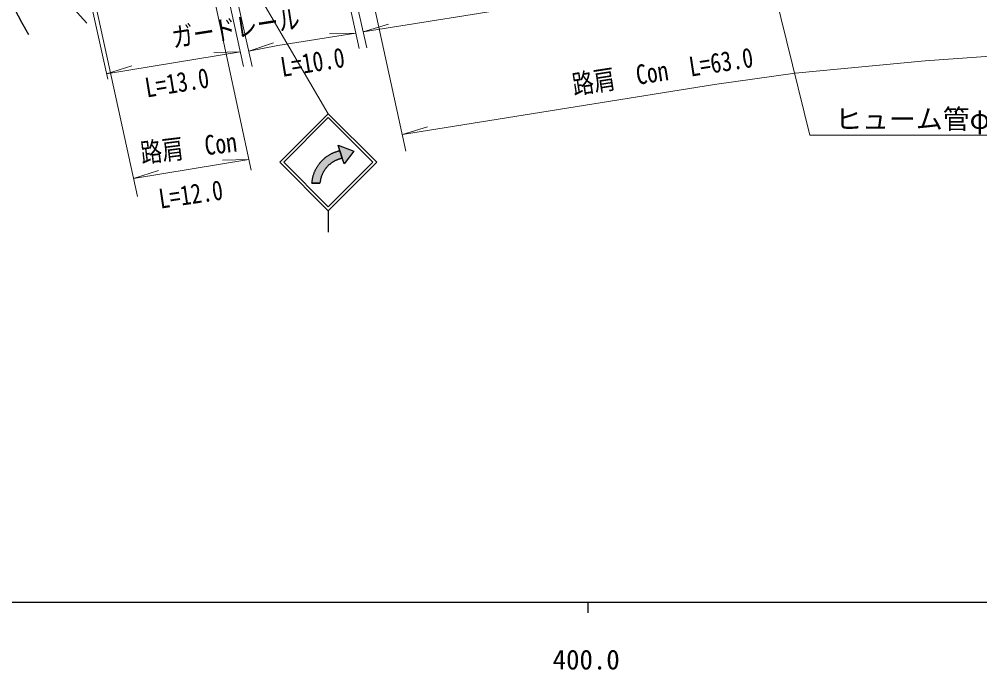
# Model space of a CAD drawing. Units: millimetres at full size, sheet at 1:1000; details may follow other scales. Extents: x 40000 to 680000, y 20000 to 380000.
# Drawn here: x 415124 to 504442, y 198715 to 259185 of the extents above; entities that cross this region are included whole.
import ezdxf
from ezdxf.enums import TextEntityAlignment as Align

# ---------------------------------------------------------------- set-up
doc = ezdxf.new("R2010")
doc.units = ezdxf.units.MM
doc.header["$LTSCALE"] = 1000
for name, color, linetype, lineweight in [('M-BGD', 7, 'Continuous', 25), ('M-STR-HTXT', 7, 'Continuous', 13), ('M-STR-STRC', 7, 'Continuous', 25), ('M-TTL-BAND', 7, 'Continuous', 25)]:
    doc.layers.add(name, color=color, linetype=linetype, lineweight=lineweight)
doc.styles.add('ＭＳ ゴシック', font='')
doc.styles.get('ＭＳ ゴシック').set_extended_font_data('MS Gothic')

msp = doc.modelspace()

# ---------------------------------------------------------------- hatches: boundary and pattern name
at = {"layer": 'M-STR-STRC'}
for points in [[(445162, 246256), (445118, 246247), (445074, 246237), (445030, 246226), (444987, 246215), (444943, 246203), (444900, 246190), (444857, 246176), (444814, 246162), (444772, 246146), (444730, 246130), (444688, 246114), (444646, 246096), (444605, 246078), (444564, 246059), (444523, 246040), (444483, 246020), (444443, 245999), (444403, 245977), (444364, 245955), (444325, 245932), (444287, 245908), (444249, 245884), (444211, 245859), (444174, 245833), (444137, 245807), (444101, 245780), (444065, 245752), (444030, 245724), (443995, 245695), (443961, 245666), (443928, 245636), (443894, 245605), (443862, 245574), (443830, 245542), (443798, 245510), (443767, 245477), (443737, 245444), (443707, 245410), (443678, 245376), (443649, 245341), (443621, 245305), (443594, 245269), (443567, 245233), (443541, 245196), (443515, 245159), (443491, 245121), (443467, 245083), (443443, 245045), (443420, 245006), (443398, 244966), (443377, 244927), (443356, 244886), (443336, 244846), (443317, 244805), (443298, 244764), (443280, 244723), (443263, 244681), (443247, 244639), (443231, 244597), (443216, 244554), (443202, 244511), (443188, 244468), (443176, 244425), (443164, 244381), (443153, 244338), (443142, 244294), (443133, 244250), (443124, 244205), (443116, 244161), (443108, 244116), (443102, 244072), (443096, 244027), (443091, 243982), (443087, 243937), (443086, 243933), (442343, 243934), (442346, 243973), (442351, 244031), (442357, 244089), (442364, 244146), (442372, 244204), (442381, 244261), (442391, 244318), (442401, 244375), (442413, 244432), (442426, 244489), (442440, 244545), (442455, 244601), (442471, 244657), (442488, 244713), (442506, 244768), (442525, 244823), (442544, 244877), (442565, 244932), (442587, 244986), (442609, 245039), (442633, 245092), (442657, 245145), (442682, 245197), (442709, 245249), (442736, 245300), (442764, 245351), (442793, 245401), (442823, 245451), (442853, 245501), (442885, 245549), (442917, 245598), (442950, 245645), (442984, 245692), (443019, 245739), (443055, 245785), (443091, 245830), (443128, 245874), (443166, 245918), (443205, 245961), (443245, 246004), (443285, 246046), (443326, 246087), (443368, 246127), (443410, 246167), (443453, 246206), (443497, 246244), (443541, 246282), (443586, 246318), (443632, 246354), (443678, 246389), (443725, 246424), (443773, 246457), (443821, 246490), (443869, 246521), (443918, 246552), (443968, 246582), (444018, 246611), (444069, 246640), (444120, 246667), (444172, 246693), (444224, 246719), (444277, 246744), (444330, 246767), (444383, 246790), (444437, 246812), (444491, 246833), (444546, 246853), (444600, 246872), (444656, 246890), (444711, 246907), (444767, 246923), (444823, 246938), (444879, 246953), (444936, 246966), (444770, 247485), (446240, 246921), (445328, 245737)], [(444936, 246966), (444879, 246953), (444823, 246938), (444767, 246923), (444711, 246907), (444656, 246890), (444600, 246872), (444546, 246853), (444491, 246833), (444437, 246812), (444383, 246790), (444330, 246767), (444277, 246744), (444224, 246719), (444172, 246693), (444120, 246667), (444069, 246640), (444018, 246611), (443968, 246582), (443918, 246552), (443869, 246521), (443821, 246490), (443773, 246457), (443725, 246424), (443678, 246389), (443632, 246354), (443586, 246318), (443541, 246282), (443497, 246244), (443453, 246206), (443410, 246167), (443368, 246127), (443326, 246087), (443285, 246046), (443245, 246004), (443205, 245961), (443166, 245918), (443128, 245874), (443091, 245830), (443055, 245785), (443019, 245739), (442984, 245692), (442950, 245645), (442917, 245598), (442885, 245549), (442853, 245501), (442823, 245451), (442793, 245401), (442764, 245351), (442736, 245300), (442709, 245249), (442682, 245197), (442657, 245145), (442633, 245092), (442609, 245039), (442587, 244986), (442565, 244932), (442544, 244877), (442525, 244823), (442506, 244768), (442488, 244713), (442471, 244657), (442455, 244601), (442440, 244545), (442426, 244489), (442413, 244432), (442401, 244375), (442391, 244318), (442381, 244261), (442372, 244204), (442364, 244146), (442357, 244089), (442351, 244031), (442346, 243973), (442343, 243934), (443086, 243933), (443091, 243982), (443096, 244027), (443102, 244072), (443108, 244116), (443116, 244161), (443124, 244205), (443133, 244250), (443142, 244294), (443153, 244338), (443164, 244381), (443176, 244425), (443188, 244468), (443202, 244511), (443216, 244554), (443231, 244597), (443247, 244639), (443263, 244681), (443280, 244723), (443298, 244764), (443317, 244805), (443336, 244846), (443356, 244886), (443377, 244927), (443398, 244966), (443420, 245006), (443443, 245045), (443467, 245083), (443491, 245121), (443515, 245159), (443541, 245196), (443567, 245233), (443594, 245269), (443621, 245305), (443649, 245341), (443678, 245376), (443707, 245410), (443737, 245444), (443767, 245477), (443798, 245510), (443830, 245542), (443862, 245574), (443894, 245605), (443928, 245636), (443961, 245666), (443995, 245695), (444030, 245724), (444065, 245752), (444101, 245780), (444137, 245807), (444174, 245833), (444211, 245859), (444249, 245884), (444287, 245908), (444325, 245932), (444364, 245955), (444403, 245977), (444443, 245999), (444483, 246020), (444523, 246040), (444564, 246059), (444605, 246078), (444646, 246096), (444688, 246114), (444730, 246130), (444772, 246146), (444814, 246162), (444857, 246176), (444900, 246190), (444943, 246203), (444987, 246215), (445030, 246226), (445074, 246237), (445118, 246247), (445162, 246256)]]:
    msp.add_hatch(color=256, dxfattribs=at).paths.add_polyline_path(points)

# ---------------------------------------------------------------- linework, layer by layer
at = {"layer": 'M-BGD'}
for points in [[(413361, 276666), (416436, 272380), (416804, 269205), (417479, 265458), (417938, 263820), (418842, 261987), (420190, 260141), (421418, 258806)], [(408092, 275421), (409448, 274312), (410178, 273565), (411261, 272111), (411991, 270700), (412373, 269804), (412672, 268925), (412987, 267515), (413170, 265822), (413519, 264289), (413951, 262282), (414366, 260739), (415346, 258897), (415978, 257759)]]:
    msp.add_lwpolyline(points, dxfattribs=at)
at = {"layer": 'M-STR-HTXT'}
for p, q in [((426223, 280515), (443863, 250388)), ((441325, 281224), (446744, 256457)), ((441956, 280906), (447450, 256528)), ((443639, 281133), (451086, 246933)), ((429563, 278163), (436691, 245165)), ((431054, 277204), (435975, 254789)), ((431788, 277177), (436775, 254789)), ((418515, 275506), (423353, 253598)), ((419075, 275141), (426114, 242696)), ((447118, 258000), (449464, 258722)), ((446416, 257888), (443962, 257840)), ((436460, 256202), (438782, 256998)), ((423240, 254110), (435685, 256154)), ((435685, 256154), (433231, 256097)), ((423240, 254110), (425584, 254841)), ((450754, 248455), (453101, 249178)), ((425746, 244388), (436478, 246150)), ((436478, 246150), (434024, 246093)), ((425746, 244388), (428090, 245119))]:
    msp.add_line(p, q, dxfattribs=at)
for points in [[(479483, 285513), (488633, 248392), (526620, 248392)], [(447103, 257998), (478285, 262997), (486103, 264107), (498548, 265294), (506927, 265891)], [(436460, 256202), (439184, 256728), (446416, 257888)], [(450754, 248455), (479780, 253109), (487282, 254174), (499378, 255328), (507609, 255915)]]:
    msp.add_lwpolyline(points, dxfattribs=at)
at = {"layer": 'M-STR-STRC'}
for p, q in [((439363, 245888), (443863, 250388)), ((448364, 245887), (443863, 250388)), ((439717, 245888), (443863, 250034)), ((448010, 245887), (443863, 250034)), ((445328, 245737), (444770, 247485)), ((444770, 247485), (446240, 246921)), ((446240, 246921), (445328, 245737)), ((439363, 245888), (443863, 241387)), ((439717, 245888), (443863, 241741)), ((443863, 241741), (448010, 245887)), ((443864, 241387), (448364, 245887)), ((442343, 243934), (443086, 243933)), ((443863, 241387), (443863, 239387))]:
    msp.add_line(p, q, dxfattribs=at)
for points in [[(444770, 247485), (446240, 246921), (445328, 245737)], [(444770, 247485), (446240, 246921), (445328, 245737)], [(444936, 246966), (444770, 247485), (446240, 246921), (445328, 245737), (445162, 246256)], [(444936, 246966), (445162, 246256), (445162, 246256), (445118, 246247), (445074, 246237), (445030, 246226), (444987, 246215), (444943, 246203), (444900, 246190), (444857, 246176), (444814, 246162), (444772, 246146), (444730, 246130), (444688, 246114), (444646, 246096), (444605, 246078), (444564, 246059), (444523, 246040), (444483, 246020), (444443, 245999), (444403, 245977), (444364, 245955), (444325, 245932), (444287, 245908), (444249, 245884), (444211, 245859), (444174, 245833), (444137, 245807), (444101, 245780), (444065, 245752), (444030, 245724), (443995, 245695), (443961, 245666), (443928, 245636), (443894, 245605), (443862, 245574), (443830, 245542), (443798, 245510), (443767, 245477), (443737, 245444), (443707, 245410), (443678, 245376), (443649, 245341), (443621, 245305), (443594, 245269), (443567, 245233), (443541, 245196), (443515, 245159), (443491, 245121), (443467, 245083), (443443, 245045), (443420, 245006), (443398, 244966), (443377, 244927), (443356, 244886), (443336, 244846), (443317, 244805), (443298, 244764), (443280, 244723), (443263, 244681), (443247, 244639), (443231, 244597), (443216, 244554), (443202, 244511), (443188, 244468), (443176, 244425), (443164, 244381), (443153, 244338), (443142, 244294), (443133, 244250), (443124, 244205), (443116, 244161), (443108, 244116), (443102, 244072), (443096, 244027), (443091, 243982), (443087, 243937), (443086, 243933), (443086, 243933), (442343, 243934), (442343, 243934), (442346, 243973), (442351, 244031), (442357, 244089), (442364, 244146), (442372, 244204), (442381, 244261), (442391, 244318), (442401, 244375), (442413, 244432), (442426, 244489), (442440, 244545), (442455, 244601), (442471, 244657), (442488, 244713), (442506, 244768), (442525, 244823), (442544, 244877), (442565, 244932), (442587, 244986), (442609, 245039), (442633, 245092), (442657, 245145), (442682, 245197), (442709, 245249), (442736, 245300), (442764, 245351), (442793, 245401), (442823, 245451), (442853, 245501), (442885, 245549), (442917, 245598), (442950, 245645), (442984, 245692), (443019, 245739), (443055, 245785), (443091, 245830), (443128, 245874), (443166, 245918), (443205, 245961), (443245, 246004), (443285, 246046), (443326, 246087), (443368, 246127), (443410, 246167), (443453, 246206), (443497, 246244), (443541, 246282), (443586, 246318), (443632, 246354), (443678, 246389), (443725, 246424), (443773, 246457), (443821, 246490), (443869, 246521), (443918, 246552), (443968, 246582), (444018, 246611), (444069, 246640), (444120, 246667), (444172, 246693), (444224, 246719), (444277, 246744), (444330, 246767), (444383, 246790), (444437, 246812), (444491, 246833), (444546, 246853), (444600, 246872), (444656, 246890), (444711, 246907), (444767, 246923), (444823, 246938), (444879, 246953)]]:
    msp.add_lwpolyline(points, close=True, dxfattribs=at)
at = {"layer": 'M-TTL-BAND'}
for p, q in [((40000, 205000), (579000, 205000)), ((468000, 205000), (468000, 204000))]:
    msp.add_line(p, q, dxfattribs=at)

# ---------------------------------------------------------------- texts
at = {"layer": 'M-STR-HTXT', "style": 'ＭＳ ゴシック', "width": 0.8}
for s, rotation, p in [('ガードレール', 8.808, (435476, 256929)), ('L=10.0', 9.108, (442631, 253750)), ('路肩\u3000Con\u3000L=63.0', 8.795, (475170, 252921)), ('L=13.0', 9.324, (430028, 251843)), ('路肩\u3000Con', 6.895, (431047, 245810)), ('L=12.0', 8.321, (431289, 241466))]:
    msp.add_text(s, height=1833, rotation=rotation, dxfattribs=at).set_placement(p, align=Align.BOTTOM_CENTER)
at = {"layer": 'M-STR-HTXT', "style": 'ＭＳ ゴシック'}
msp.add_text('ヒューム管φ300 L=23.0', height=1833, dxfattribs=at).set_placement((490998, 248442), align=Align.BOTTOM_LEFT)
at = {"layer": 'M-TTL-BAND', "style": 'ＭＳ ゴシック'}
msp.add_text('400.0', height=1833, dxfattribs=at).set_placement((467844, 198195), align=Align.BOTTOM_CENTER)

doc.saveas('drawing.dxf')
